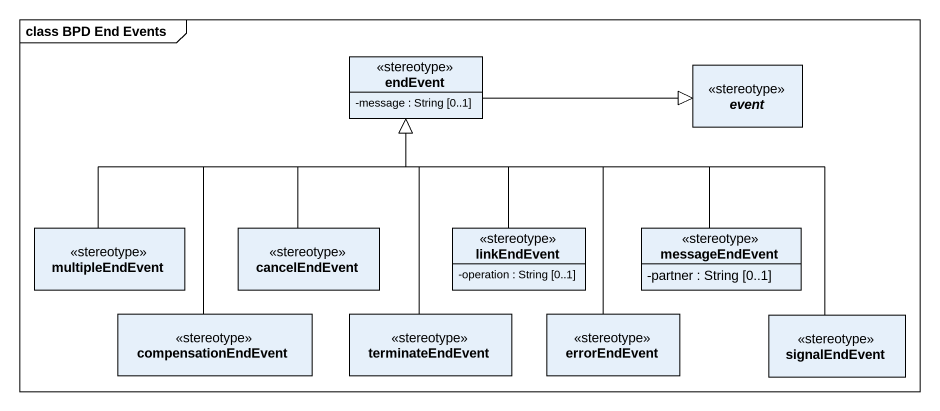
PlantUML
@startuml
mainframe class BPD End Events
hide circle
hide empty members
skinparam classAttributeIconSize 0
class endEvent <<stereotype>> {
  -message : String [0..1]
}
abstract class event <<stereotype>>
class multipleEndEvent <<stereotype>>
class cancelEndEvent <<stereotype>>
class linkEndEvent <<stereotype>> {
  -operation : String [0..1]
}
class messageEndEvent <<stereotype>> {
  -partner : String [0..1]
}
class compensationEndEvent <<stereotype>>
class terminateEndEvent <<stereotype>>
class errorEndEvent <<stereotype>>
class signalEndEvent <<stereotype>>
endEvent -right-|> event
multipleEndEvent -right-|> endEvent
cancelEndEvent -up-|> endEvent
linkEndEvent -up-|> endEvent
messageEndEvent -left-|> endEvent
compensationEndEvent -up-|> endEvent
terminateEndEvent -up-|> endEvent
errorEndEvent -up-|> endEvent
signalEndEvent -up-|> endEvent
@enduml
